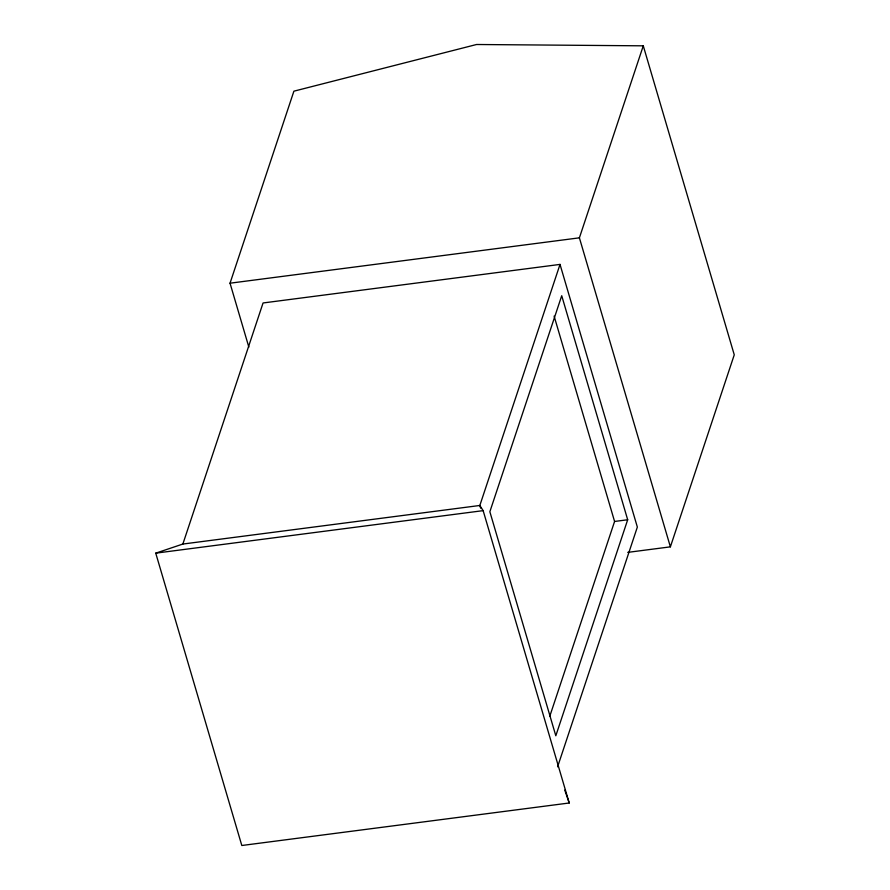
<?xml version="1.0" encoding="UTF-8"?>
<svg xmlns="http://www.w3.org/2000/svg" width="890" height="890" viewBox="0 0 890 890"><rect width="100%" height="100%" fill="white"/><g stroke="black" fill="none" stroke-linecap="round" stroke-linejoin="round"><path stroke-width="1.33" d="M248.855 347.133L230.032 283.198L293.9 91.18L476.573 44.5L643.281 45.824L734.261 354.832L670.381 546.849L627.739 552.379M560.021 264.408L479.832 505.476L483.148 510.638L569.222 802.991L241.813 845.5L155.739 553.157L182.862 544.046L263.062 302.967L560.021 264.408L637.351 527.069L557.596 766.824M670.381 546.849L579.401 237.83L643.281 45.824M549.731 716.406L614.578 521.462L554.114 316.095M627.684 519.76L555.816 735.774L489.856 511.739L561.724 295.725L627.684 519.76L614.578 521.462M230.032 283.198L579.401 237.83M182.862 544.046L479.832 505.476L480.611 508.146M155.739 553.157L483.148 510.638M564.75 790.086L569.222 802.991"/></g></svg>
